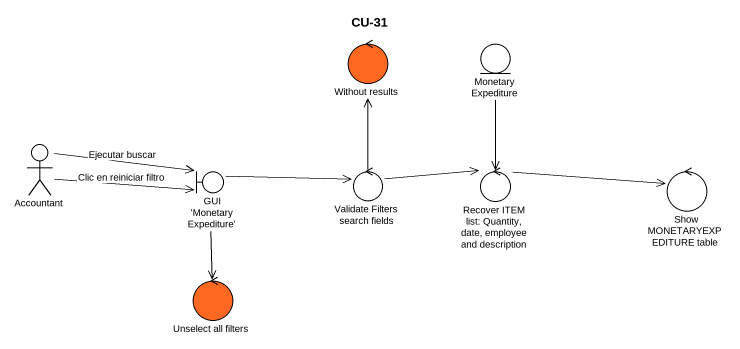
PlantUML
@startuml
title CU-31
control "Without results" as Without_results #FF6820
entity MonetaryExpediture
actor Accountant
boundary "GUI 'MonetaryExpediture'" as GUI_MonetaryExpediture
control "Validate Filters search fields" as Validate_Filters_search
control "Recover ITEM list: Quantity, date, employee and description" as Recover_ITEM_list_Quantity
control "Show MONETARYEXPEDITURE table" as Show_MONETARYEXPEDITURE
control "Unselect all filters" as Unselect_all_filters #FF6820
MonetaryExpediture --> Recover_ITEM_list_Quantity
Accountant -right-> GUI_MonetaryExpediture : Ejecutar buscar
Accountant -right-> GUI_MonetaryExpediture : Clic en reiniciar filtro
GUI_MonetaryExpediture -right-> Validate_Filters_search
GUI_MonetaryExpediture --> Unselect_all_filters
Validate_Filters_search -up-> Without_results
Validate_Filters_search -right-> Recover_ITEM_list_Quantity
Recover_ITEM_list_Quantity -right-> Show_MONETARYEXPEDITURE
@enduml
